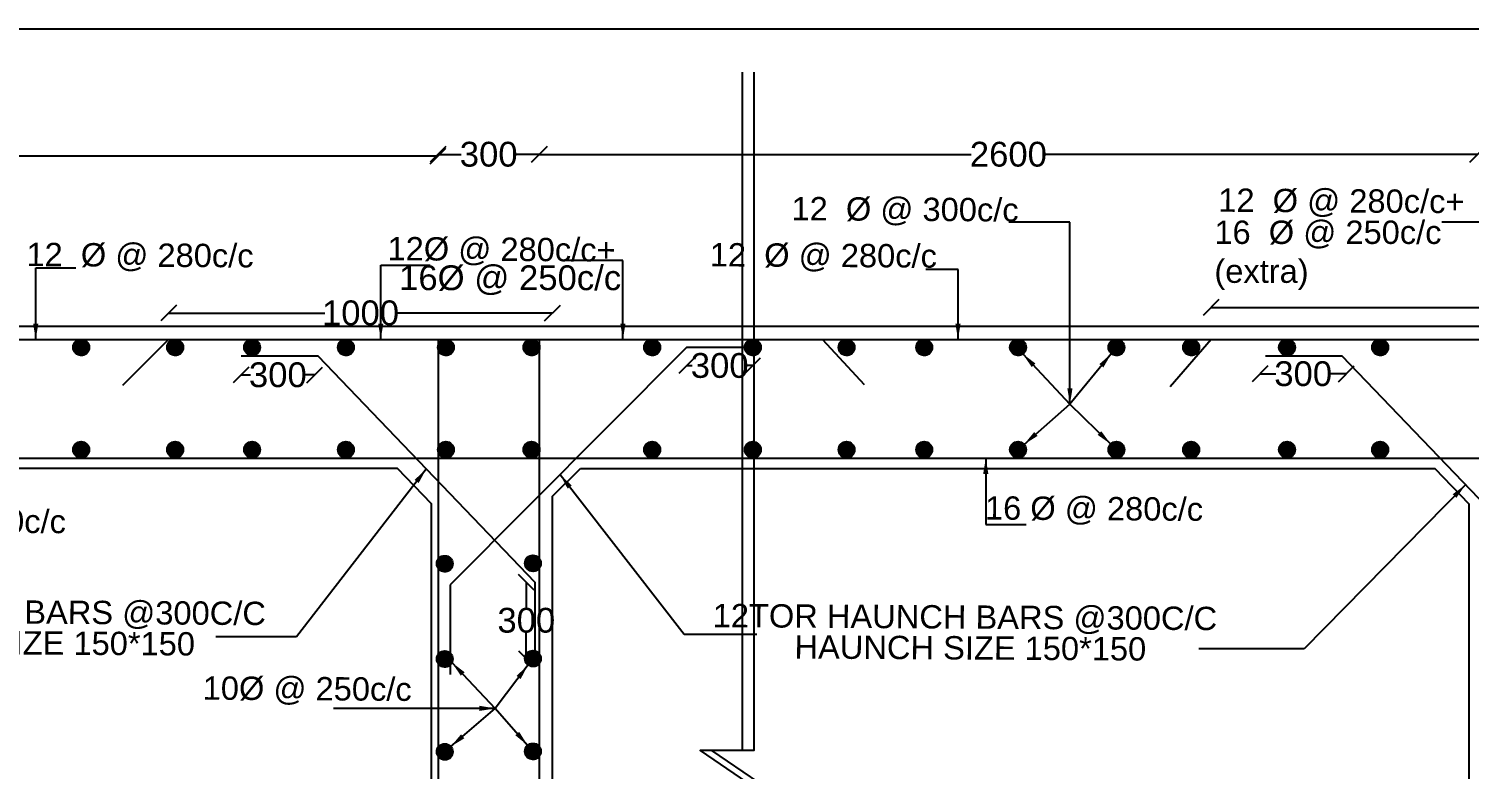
# Model space of a CAD drawing. Header units: millimetres. Extents: x 5124 to 6568637, y 2311 to 91879094.
# Drawn here: x 3772156 to 3780865, y 45951418 to 45955896 of the extents above; entities that cross this region are included whole.
import ezdxf

# ---------------------------------------------------------------- set-up
doc = ezdxf.new("R2010")
doc.units = ezdxf.units.MM
doc.header["$MEASUREMENT"] = 0
doc.layers.add('DIMENSION', color=7, linetype='Continuous')
doc.layers.add('DRAWING', color=7, linetype='Continuous')
doc.styles.get("Standard").update_dxf_attribs({"font": 'arial.ttf', "height": 150})
doc.dimstyles.get("Standard").update_dxf_attribs({"dimtxt": 200, "dimasz": 110, "dimexe": 0.18, "dimexo": 0.0625, "dimgap": 0.09, "dimtad": 0, "dimtih": 1, "dimtoh": 1, "dimdec": 0, "dimzin": 0, "dimdsep": 46, "dimtxsty": 'Standard', "dimblk": 'OBLIQUE', "dimcen": 0.09, "dimse1": 1, "dimse2": 1, "dimadec": 0, "dimazin": 0, "dimtfac": 1, "dimtdec": 0, "dimtofl": 0, "dimtmove": 0, "dimatfit": 3, "dimfxl": 1, "dimtolj": 1, "dimtzin": 0, "dimarcsym": 0})

# ---------------------------------------------------------------- blocks, each defined once
blk = doc.blocks.new('_Oblique')
at = {"color": 0, "linetype": 'ByBlock', "lineweight": -2}
blk.add_line((-0.5, -0.5), (0.5, 0.5), dxfattribs=at)
blk = doc.blocks.new('*D69')
at = {"layer": 'Defpoints', "color": 0}
for p in [(3774631.1, 45955126.5), (3769019.7, 45953992.5), (3774631.1, 45954017.7)]:
    blk.add_point(p, dxfattribs=at)
at = {"layer": 'DIMENSION', "color": 0, "lineweight": -2}
for p, q in [((3769019.7, 45955126.5), (3771600.3, 45955126.5)), ((3774631.1, 45955126.5), (3772050.5, 45955126.5))]:
    blk.add_line(p, q, dxfattribs=at)
at = {"layer": 'DIMENSION', "color": 0, "lineweight": -2, "xscale": 95, "yscale": 95, "zscale": 95, "rotation": 180}
blk.add_blockref('_Oblique', (3769019.7, 45955126.5), dxfattribs=at)
at = {"layer": 'DIMENSION', "color": 0, "lineweight": -2, "xscale": 95, "yscale": 95, "zscale": 95}
blk.add_blockref('_Oblique', (3774631.1, 45955126.5), dxfattribs=at)
at = {"layer": 'DIMENSION', "color": 0, "insert": (3771825.4, 45955126.5), "char_height": 150, "attachment_point": 5}
blk.add_mtext('\\A1;2600', dxfattribs=at)
blk = doc.blocks.new('*D82')
at = {"layer": 'Defpoints', "color": 0}
for p in [(3773439.9, 45953918.3), (3773883.9, 45953918.3), (3773883.9, 45953802.8)]:
    blk.add_point(p, dxfattribs=at)
at = {"layer": 'DIMENSION', "color": 0, "lineweight": -2}
for p, q in [((3773439.9, 45953802.8), (3773496.4, 45953802.8)), ((3773883.9, 45953802.8), (3773827.4, 45953802.8))]:
    blk.add_line(p, q, dxfattribs=at)
at = {"layer": 'DIMENSION', "color": 0, "lineweight": -2, "xscale": 95, "yscale": 95, "zscale": 95, "rotation": 180}
blk.add_blockref('_Oblique', (3773439.9, 45953802.8), dxfattribs=at)
at = {"layer": 'DIMENSION', "color": 0, "lineweight": -2, "xscale": 95, "yscale": 95, "zscale": 95}
blk.add_blockref('_Oblique', (3773883.9, 45953802.8), dxfattribs=at)
at = {"layer": 'DIMENSION', "color": 0, "insert": (3773661.9, 45953802.8), "char_height": 150, "attachment_point": 5}
blk.add_mtext('\\A1;300', dxfattribs=at)
blk = doc.blocks.new('*D83')
at = {"layer": 'Defpoints', "color": 0}
for p in [(3775322.6, 45954177.3), (3773001.1, 45954017.7), (3775322.6, 45953968.7)]:
    blk.add_point(p, dxfattribs=at)
at = {"layer": 'DIMENSION', "color": 0, "lineweight": -2}
for p, q in [((3773001.1, 45954177.3), (3773945.1, 45954177.3)), ((3775322.6, 45954177.3), (3774378.6, 45954177.3))]:
    blk.add_line(p, q, dxfattribs=at)
at = {"layer": 'DIMENSION', "color": 0, "lineweight": -2, "xscale": 95, "yscale": 95, "zscale": 95, "rotation": 180}
blk.add_blockref('_Oblique', (3773001.1, 45954177.3), dxfattribs=at)
at = {"layer": 'DIMENSION', "color": 0, "lineweight": -2, "xscale": 95, "yscale": 95, "zscale": 95}
blk.add_blockref('_Oblique', (3775322.6, 45954177.3), dxfattribs=at)
at = {"layer": 'DIMENSION', "color": 0, "insert": (3774161.8, 45954177.3), "char_height": 150, "attachment_point": 5}
blk.add_mtext('\\A1;1000', dxfattribs=at)
blk = doc.blocks.new('*D84')
at = {"layer": 'Defpoints', "color": 0}
for p in [(3775215.4, 45952548.8), (3775164.2, 45952087.2), (3775204.3, 45952087.2)]:
    blk.add_point(p, dxfattribs=at)
at = {"layer": 'DIMENSION', "color": 0, "lineweight": -2}
for p, q in [((3775164.2, 45952548.8), (3775164.2, 45952394.7)), ((3775164.2, 45952087.2), (3775164.2, 45952241.3))]:
    blk.add_line(p, q, dxfattribs=at)
at = {"layer": 'DIMENSION', "color": 0, "lineweight": -2, "xscale": 95, "yscale": 95, "zscale": 95}
for p, rotation in [((3775164.2, 45952548.8), 90), ((3775164.2, 45952087.2), 270)]:
    blk.add_blockref('_Oblique', p, dxfattribs=dict(at, rotation=rotation))
at = {"layer": 'DIMENSION', "color": 0, "insert": (3775164.2, 45952318), "char_height": 150, "attachment_point": 5}
blk.add_mtext('\\A1;300', dxfattribs=at)
blk = doc.blocks.new('*D91')
at = {"layer": 'Defpoints', "color": 0}
for p in [(3780915.4, 45955136.7), (3775242.3, 45954017.7), (3780915.4, 45954017.7)]:
    blk.add_point(p, dxfattribs=at)
at = {"layer": 'DIMENSION', "color": 0, "lineweight": -2}
for p, q in [((3775242.3, 45955136.7), (3777853.7, 45955136.7)), ((3780915.4, 45955136.7), (3778303.9, 45955136.7))]:
    blk.add_line(p, q, dxfattribs=at)
at = {"layer": 'DIMENSION', "color": 0, "lineweight": -2, "xscale": 95, "yscale": 95, "zscale": 95, "rotation": 180}
blk.add_blockref('_Oblique', (3775242.3, 45955136.7), dxfattribs=at)
at = {"layer": 'DIMENSION', "color": 0, "lineweight": -2, "xscale": 95, "yscale": 95, "zscale": 95}
blk.add_blockref('_Oblique', (3780915.4, 45955136.7), dxfattribs=at)
at = {"layer": 'DIMENSION', "color": 0, "insert": (3778078.8, 45955136.7), "char_height": 150, "attachment_point": 5}
blk.add_mtext('\\A1;2600', dxfattribs=at)
blk = doc.blocks.new('*D94')
at = {"layer": 'Defpoints', "color": 0}
for p in [(3783364.6, 45954210.6), (3779304.1, 45954017.7), (3783364.6, 45954017.7)]:
    blk.add_point(p, dxfattribs=at)
at = {"layer": 'DIMENSION', "color": 0, "lineweight": -2}
for p, q in [((3779304.1, 45954210.6), (3781117.6, 45954210.6)), ((3783364.6, 45954210.6), (3781551.1, 45954210.6))]:
    blk.add_line(p, q, dxfattribs=at)
at = {"layer": 'DIMENSION', "color": 0, "lineweight": -2, "xscale": 95, "yscale": 95, "zscale": 95, "rotation": 180}
blk.add_blockref('_Oblique', (3779304.1, 45954210.6), dxfattribs=at)
at = {"layer": 'DIMENSION', "color": 0, "lineweight": -2, "xscale": 95, "yscale": 95, "zscale": 95}
blk.add_blockref('_Oblique', (3783364.6, 45954210.6), dxfattribs=at)
at = {"layer": 'DIMENSION', "color": 0, "insert": (3781334.4, 45954210.6), "char_height": 150, "attachment_point": 5}
blk.add_mtext('\\A1;1500', dxfattribs=at)
blk = doc.blocks.new('*D96')
at = {"layer": 'Defpoints', "color": 0}
for p in [(3779600.9, 45953911), (3780121.5, 45953891.4), (3780121.5, 45953809.5)]:
    blk.add_point(p, dxfattribs=at)
at = {"layer": 'DIMENSION', "color": 0, "lineweight": -2}
for p, q in [((3779600.9, 45953809.5), (3779695.7, 45953809.5)), ((3780121.5, 45953809.5), (3780026.7, 45953809.5))]:
    blk.add_line(p, q, dxfattribs=at)
at = {"layer": 'DIMENSION', "color": 0, "lineweight": -2, "xscale": 95, "yscale": 95, "zscale": 95, "rotation": 180}
blk.add_blockref('_Oblique', (3779600.9, 45953809.5), dxfattribs=at)
at = {"layer": 'DIMENSION', "color": 0, "lineweight": -2, "xscale": 95, "yscale": 95, "zscale": 95}
blk.add_blockref('_Oblique', (3780121.5, 45953809.5), dxfattribs=at)
at = {"layer": 'DIMENSION', "color": 0, "insert": (3779861.2, 45953809.5), "char_height": 150, "attachment_point": 5}
blk.add_mtext('\\A1;300', dxfattribs=at)
blk = doc.blocks.new('*D97')
at = {"layer": 'Defpoints', "color": 0}
for p in [(3776133.2, 45953969.3), (3776533.6, 45953969.3), (3776533.6, 45953859)]:
    blk.add_point(p, dxfattribs=at)
at = {"layer": 'DIMENSION', "color": 0, "lineweight": -2}
for p, q in [((3776133.2, 45953859), (3776167.9, 45953859)), ((3776533.6, 45953859), (3776498.9, 45953859))]:
    blk.add_line(p, q, dxfattribs=at)
at = {"layer": 'DIMENSION', "color": 0, "lineweight": -2, "xscale": 95, "yscale": 95, "zscale": 95, "rotation": 180}
blk.add_blockref('_Oblique', (3776133.2, 45953859), dxfattribs=at)
at = {"layer": 'DIMENSION', "color": 0, "lineweight": -2, "xscale": 95, "yscale": 95, "zscale": 95}
blk.add_blockref('_Oblique', (3776533.6, 45953859), dxfattribs=at)
at = {"layer": 'DIMENSION', "color": 0, "insert": (3776333.4, 45953859), "char_height": 150, "attachment_point": 5}
blk.add_mtext('\\A1;300', dxfattribs=at)
blk = doc.blocks.new('*D113')
at = {"layer": 'Defpoints', "color": 0, "lineweight": -2}
for p, q in [((3774631.1, 45955136.7), (3774771.2, 45955136.7)), ((3775242.3, 45955136.7), (3775102.2, 45955136.7))]:
    blk.add_line(p, q, dxfattribs=at)
at = {"layer": 'Defpoints', "color": 0}
for p in [(3775242.3, 45955136.7), (3774631.1, 45954017.7), (3775242.3, 45954017.7)]:
    blk.add_point(p, dxfattribs=at)
at = {"layer": 'Defpoints', "color": 0, "lineweight": -2, "xscale": 95, "yscale": 95, "zscale": 95, "rotation": 180}
blk.add_blockref('_Oblique', (3774631.1, 45955136.7), dxfattribs=at)
at = {"layer": 'Defpoints', "color": 0, "lineweight": -2, "xscale": 95, "yscale": 95, "zscale": 95}
blk.add_blockref('_Oblique', (3775242.3, 45955136.7), dxfattribs=at)
at = {"layer": 'Defpoints', "color": 0, "insert": (3774936.7, 45955136.7), "char_height": 150, "attachment_point": 5}
blk.add_mtext('\\A1;300', dxfattribs=at)

msp = doc.modelspace()

# ---------------------------------------------------------------- hatches: boundary and pattern name
at = {"layer": 'DRAWING'}
h = msp.add_hatch(dxfattribs=at)
h.set_pattern_fill('ANSI31', color=256, scale=0.641822, style=0)
h.set_pattern_definition([(45, (1465690.04977, 16465464.360066), (-0.05672957469875, 0.05672957469875), [])])
h.paths.add_polyline_path([(3772521.3, 45953969.3, 0.958694), (3772424.2, 45953973.3), (3772424.2, 45953965.2, 0.958694)])
h = msp.add_hatch(dxfattribs=at)
h.set_pattern_fill('ANSI31', color=256, scale=0.641822, style=0)
h.set_pattern_definition([(45, (1466258.5538, 16465464.360066), (-0.05672957469875, 0.05672957469875), [])])
h.paths.add_polyline_path([(3773089.8, 45953969.3, 0.958694), (3772992.7, 45953973.3), (3772992.7, 45953965.2, 0.958694)])
h = msp.add_hatch(dxfattribs=at)
h.set_pattern_fill('ANSI31', color=256, scale=0.641822, style=0)
h.set_pattern_definition([(45, (1466723.46904, 16465464.360066), (-0.05672957469875, 0.05672957469875), [])])
h.paths.add_polyline_path([(3773554.7, 45953969.3, 0.958694), (3773457.6, 45953973.3), (3773457.6, 45953965.2, 0.958694)])
h = msp.add_hatch(dxfattribs=at)
h.set_pattern_fill('ANSI31', color=256, scale=0.641822, style=0)
h.set_pattern_definition([(45, (1467290.87592, 16465464.360066), (-0.05672957469875, 0.05672957469875), [])])
h.paths.add_polyline_path([(3774122.1, 45953969.3, 0.958694), (3774025, 45953973.3), (3774025, 45953965.2, 0.958694)])
h = msp.add_hatch(dxfattribs=at)
h.set_pattern_fill('ANSI31', color=256, scale=0.641822, style=0)
h.set_pattern_definition([(45, (1467895.31145, 16465464.360066), (-0.05672957469875, 0.05672957469875), [])])
h.paths.add_polyline_path([(3774726.5, 45953969.3, 0.958694), (3774629.5, 45953973.3), (3774629.5, 45953965.2, 0.958694)])
h = msp.add_hatch(dxfattribs=at)
h.set_pattern_fill('ANSI31', color=256, scale=0.641822, style=0)
h.set_pattern_definition([(45, (1468412.889655, 16465464.360066), (-0.05672957469875, 0.05672957469875), [])])
h.paths.add_polyline_path([(3775244.1, 45953969.3, 0.958694), (3775147.1, 45953973.3), (3775147.1, 45953965.2, 0.958694)])
h = msp.add_hatch(dxfattribs=at)
h.set_pattern_fill('ANSI31', color=256, scale=0.641822, style=0)
h.set_pattern_definition([(45, (1469142.67401, 16465464.360066), (-0.05672957469875, 0.05672957469875), [])])
h.paths.add_polyline_path([(3775973.9, 45953969.3, 0.958694), (3775876.8, 45953973.3), (3775876.8, 45953965.2, 0.958694)])
h = msp.add_hatch(dxfattribs=at)
h.set_pattern_fill('ANSI31', color=256, scale=0.641822, style=0)
h.set_pattern_definition([(45, (1469750.94955, 16465464.360066), (-0.05672957469875, 0.05672957469875), [])])
h.paths.add_polyline_path([(3776582.2, 45953969.3, 0.958694), (3776485.1, 45953973.3), (3776485.1, 45953965.2, 0.958694)])
h = msp.add_hatch(dxfattribs=at)
h.set_pattern_fill('ANSI31', color=256, scale=0.641822, style=0)
h.set_pattern_definition([(45, (1470317.89929, 16465464.360066), (-0.05672957469875, 0.05672957469875), [])])
h.paths.add_polyline_path([(3777149.1, 45953969.3, 0.958694), (3777052.1, 45953973.3), (3777052.1, 45953965.2, 0.958694)])
h = msp.add_hatch(dxfattribs=at)
h.set_pattern_fill('ANSI31', color=256, scale=0.641822, style=0)
h.set_pattern_definition([(45, (1470787.56882, 16465464.360066), (-0.05672957469875, 0.05672957469875), [])])
h.paths.add_polyline_path([(3777618.8, 45953969.3, 0.958694), (3777521.7, 45953973.3), (3777521.7, 45953965.2, 0.958694)])
h = msp.add_hatch(dxfattribs=at)
h.set_pattern_fill('ANSI31', color=256, scale=0.641822, style=0)
h.set_pattern_definition([(45, (1471354.51856, 16465464.360066), (-0.05672957469875, 0.05672957469875), [])])
h.paths.add_polyline_path([(3778185.7, 45953969.3, 0.958694), (3778088.7, 45953973.3), (3778088.7, 45953965.2, 0.958694)])
h = msp.add_hatch(dxfattribs=at)
h.set_pattern_fill('ANSI31', color=256, scale=0.641822, style=0)
h.set_pattern_definition([(45, (1471949.53693, 16465464.360066), (-0.05672957469875, 0.05672957469875), [])])
h.paths.add_polyline_path([(3778780.8, 45953969.3, 0.958694), (3778683.7, 45953973.3), (3778683.7, 45953965.2, 0.958694)])
h = msp.add_hatch(dxfattribs=at)
h.set_pattern_fill('ANSI31', color=256, scale=0.641822, style=0)
h.set_pattern_definition([(45, (1472401.28643, 16465464.360066), (-0.05672957469875, 0.05672957469875), [])])
h.paths.add_polyline_path([(3779232.5, 45953969.3, 0.958694), (3779135.4, 45953973.3), (3779135.4, 45953965.2, 0.958694)])
h = msp.add_hatch(dxfattribs=at)
h.set_pattern_fill('ANSI31', color=256, scale=0.641822, style=0)
h.set_pattern_definition([(45, (1472980.85333, 16465464.360066), (-0.05672957469875, 0.05672957469875), [])])
h.paths.add_polyline_path([(3779812.1, 45953969.3, 0.958694), (3779715, 45953973.3), (3779715, 45953965.2, 0.958694)])
h = msp.add_hatch(dxfattribs=at)
h.set_pattern_fill('ANSI31', color=256, scale=0.641822, style=0)
h.set_pattern_definition([(45, (1473543.96306, 16465464.360066), (-0.05672957469875, 0.05672957469875), [])])
h.paths.add_polyline_path([(3780375.2, 45953969.3, 0.958694), (3780278.1, 45953973.3), (3780278.1, 45953965.2, 0.958694)])
h = msp.add_hatch(dxfattribs=at)
h.set_pattern_fill('ANSI31', color=256, scale=0.641822, style=0)
h.set_pattern_definition([(45, (1465690.04977, 16464845.73165), (-0.05672957469875, 0.05672957469875), [])])
h.paths.add_polyline_path([(3772521.3, 45953350.6, 0.958694), (3772424.2, 45953354.7), (3772424.2, 45953346.5, 0.958694)])
h = msp.add_hatch(dxfattribs=at)
h.set_pattern_fill('ANSI31', color=256, scale=0.641822, style=0)
h.set_pattern_definition([(45, (1466258.5538, 16464845.73165), (-0.05672957469875, 0.05672957469875), [])])
h.paths.add_polyline_path([(3773089.8, 45953350.6, 0.958694), (3772992.7, 45953354.7), (3772992.7, 45953346.5, 0.958694)])
h = msp.add_hatch(dxfattribs=at)
h.set_pattern_fill('ANSI31', color=256, scale=0.641822, style=0)
h.set_pattern_definition([(45, (1466723.46904, 16464845.73165), (-0.05672957469875, 0.05672957469875), [])])
h.paths.add_polyline_path([(3773554.7, 45953350.6, 0.958694), (3773457.6, 45953354.7), (3773457.6, 45953346.5, 0.958694)])
h = msp.add_hatch(dxfattribs=at)
h.set_pattern_fill('ANSI31', color=256, scale=0.641822, style=0)
h.set_pattern_definition([(45, (1467290.87592, 16464845.73165), (-0.05672957469875, 0.05672957469875), [])])
h.paths.add_polyline_path([(3774122.1, 45953350.6, 0.958694), (3774025, 45953354.7), (3774025, 45953346.5, 0.958694)])
h = msp.add_hatch(dxfattribs=at)
h.set_pattern_fill('ANSI31', color=256, scale=0.641822, style=0)
h.set_pattern_definition([(45, (1467895.31145, 16464845.73165), (-0.05672957469875, 0.05672957469875), [])])
h.paths.add_polyline_path([(3774726.5, 45953350.6, 0.958694), (3774629.5, 45953354.7), (3774629.5, 45953346.5, 0.958694)])
h = msp.add_hatch(dxfattribs=at)
h.set_pattern_fill('ANSI31', color=256, scale=0.641822, style=0)
h.set_pattern_definition([(45, (1468412.889655, 16464845.73165), (-0.05672957469875, 0.05672957469875), [])])
h.paths.add_polyline_path([(3775244.1, 45953350.6, 0.958694), (3775147.1, 45953354.7), (3775147.1, 45953346.5, 0.958694)])
h = msp.add_hatch(dxfattribs=at)
h.set_pattern_fill('ANSI31', color=256, scale=0.641822, style=0)
h.set_pattern_definition([(45, (1469142.67401, 16464845.73165), (-0.05672957469875, 0.05672957469875), [])])
h.paths.add_polyline_path([(3775973.9, 45953350.6, 0.958694), (3775876.8, 45953354.7), (3775876.8, 45953346.5, 0.958694)])
h = msp.add_hatch(dxfattribs=at)
h.set_pattern_fill('ANSI31', color=256, scale=0.641822, style=0)
h.set_pattern_definition([(45, (1469750.94955, 16464845.73165), (-0.05672957469875, 0.05672957469875), [])])
h.paths.add_polyline_path([(3776582.2, 45953350.6, 0.958694), (3776485.1, 45953354.7), (3776485.1, 45953346.5, 0.958694)])
h = msp.add_hatch(dxfattribs=at)
h.set_pattern_fill('ANSI31', color=256, scale=0.641822, style=0)
h.set_pattern_definition([(45, (1470317.89929, 16464845.73165), (-0.05672957469875, 0.05672957469875), [])])
h.paths.add_polyline_path([(3777149.1, 45953350.6, 0.958694), (3777052.1, 45953354.7), (3777052.1, 45953346.5, 0.958694)])
h = msp.add_hatch(dxfattribs=at)
h.set_pattern_fill('ANSI31', color=256, scale=0.641822, style=0)
h.set_pattern_definition([(45, (1470787.56882, 16464845.73165), (-0.05672957469875, 0.05672957469875), [])])
h.paths.add_polyline_path([(3777618.8, 45953350.6, 0.958694), (3777521.7, 45953354.7), (3777521.7, 45953346.5, 0.958694)])
h = msp.add_hatch(dxfattribs=at)
h.set_pattern_fill('ANSI31', color=256, scale=0.641822, style=0)
h.set_pattern_definition([(45, (1471354.51856, 16464845.73165), (-0.05672957469875, 0.05672957469875), [])])
h.paths.add_polyline_path([(3778185.7, 45953350.6, 0.958694), (3778088.7, 45953354.7), (3778088.7, 45953346.5, 0.958694)])
h = msp.add_hatch(dxfattribs=at)
h.set_pattern_fill('ANSI31', color=256, scale=0.641822, style=0)
h.set_pattern_definition([(45, (1471949.53693, 16464845.73165), (-0.05672957469875, 0.05672957469875), [])])
h.paths.add_polyline_path([(3778780.8, 45953350.6, 0.958694), (3778683.7, 45953354.7), (3778683.7, 45953346.5, 0.958694)])
h = msp.add_hatch(dxfattribs=at)
h.set_pattern_fill('ANSI31', color=256, scale=0.641822, style=0)
h.set_pattern_definition([(45, (1472401.28643, 16464845.73165), (-0.05672957469875, 0.05672957469875), [])])
h.paths.add_polyline_path([(3779232.5, 45953350.6, 0.958694), (3779135.4, 45953354.7), (3779135.4, 45953346.5, 0.958694)])
h = msp.add_hatch(dxfattribs=at)
h.set_pattern_fill('ANSI31', color=256, scale=0.641822, style=0)
h.set_pattern_definition([(45, (1472980.85333, 16464845.73165), (-0.05672957469875, 0.05672957469875), [])])
h.paths.add_polyline_path([(3779812.1, 45953350.6, 0.958694), (3779715, 45953354.7), (3779715, 45953346.5, 0.958694)])
h = msp.add_hatch(dxfattribs=at)
h.set_pattern_fill('ANSI31', color=256, scale=0.641822, style=0)
h.set_pattern_definition([(45, (1473543.96306, 16464845.73165), (-0.05672957469875, 0.05672957469875), [])])
h.paths.add_polyline_path([(3780375.2, 45953350.6, 0.958694), (3780278.1, 45953354.7), (3780278.1, 45953346.5, 0.958694)])
h = msp.add_hatch(dxfattribs=at)
h.set_pattern_fill('ANSI31', color=256, scale=0.641822, style=0)
h.set_pattern_definition([(45, (1467888.34758, 16464156.144035), (-0.05672957469875, 0.05672957469875), [])])
h.paths.add_polyline_path([(3774719.6, 45952661, 0.958694), (3774622.5, 45952665.1), (3774622.5, 45952656.9, 0.958694)])
h = msp.add_hatch(dxfattribs=at)
h.set_pattern_fill('ANSI31', color=256, scale=0.641822, style=0)
h.set_pattern_definition([(45, (1468421.68023, 16464158.60321), (-0.05672957469875, 0.05672957469875), [])])
h.paths.add_polyline_path([(3775252.9, 45952663.5, 0.958694), (3775155.8, 45952667.6), (3775155.8, 45952659.4, 0.958694)])
h = msp.add_hatch(dxfattribs=at)
h.set_pattern_fill('ANSI31', color=256, scale=0.641822, style=0)
h.set_pattern_definition([(45, (1467888.34758, 16463579.84824), (-0.05672957469875, 0.05672957469875), [])])
h.paths.add_polyline_path([(3774719.6, 45952084.7, 0.958694), (3774622.5, 45952088.8), (3774622.5, 45952080.6, 0.958694)])
h = msp.add_hatch(dxfattribs=at)
h.set_pattern_fill('ANSI31', color=256, scale=0.641822, style=0)
h.set_pattern_definition([(45, (1468421.68023, 16463582.30742), (-0.05672957469875, 0.05672957469875), [])])
h.paths.add_polyline_path([(3775252.9, 45952087.2, 0.958694), (3775155.8, 45952091.3), (3775155.8, 45952083.1, 0.958694)])
h = msp.add_hatch(dxfattribs=at)
h.set_pattern_fill('ANSI31', color=256, scale=0.641822, style=0)
h.set_pattern_definition([(45, (1467888.34758, 16463018.51951), (-0.05672957469875, 0.05672957469875), [])])
h.paths.add_polyline_path([(3774719.6, 45951523.4, 0.958694), (3774622.5, 45951527.5), (3774622.5, 45951519.3, 0.958694)])
h = msp.add_hatch(dxfattribs=at)
h.set_pattern_fill('ANSI31', color=256, scale=0.641822, style=0)
h.set_pattern_definition([(45, (1468421.68023, 16463020.97869), (-0.05672957469875, 0.05672957469875), [])])
h.paths.add_polyline_path([(3775252.9, 45951525.9, 0.958694), (3775155.8, 45951530), (3775155.8, 45951521.8, 0.958694)])

# ---------------------------------------------------------------- linework, layer by layer
at = {"layer": 'Defpoints'}
msp.add_lwpolyline([(3774704.8, 45952533), (3774704.8, 45951990.7)], dxfattribs=at)
at = {"layer": 'DIMENSION'}
msp.add_line((3762126.7, 45954098), (3775322.6, 45954098), dxfattribs=at)
for points in [[(3776469.8, 45955634.3), (3776469.8, 45951532.1), (3776214.5, 45951532.1), (3776782.5, 45951144.9), (3776483.4, 45951144.9), (3776483.4, 45947508.6)], [(3776539, 45955634.3), (3776539, 45951532.1), (3776283.7, 45951532.1), (3776851.7, 45951144.9), (3776552.6, 45951144.9), (3776552.6, 45947508.6)], [(3775322.6, 45954098), (3787776.2, 45954098), (3787776.2, 45948384), (3775322.6, 45948384)], [(3773001.1, 45954017.7), (3772723.5, 45953739.1)], [(3774631.1, 45954017.7), (3774631.1, 45948464.3)], [(3775242.3, 45954017.7), (3787695.9, 45954017.7), (3787695.9, 45948464.3), (3775242.3, 45948464.3)], [(3776954.3, 45954017.7), (3777207.8, 45953744.7)], [(3779304.1, 45954017.7), (3779057.7, 45953731.6)], [(3762207, 45953299.5), (3775242.3, 45953299.5)], [(3775242.3, 45953299.5), (3787695.9, 45953299.5)]]:
    msp.add_lwpolyline(points, dxfattribs=at)
msp.add_lwpolyline([(3762207, 45954017.7), (3775242.3, 45954017.7), (3775242.3, 45948464.3), (3762207, 45948464.3)], close=True, dxfattribs=at)
at = {"layer": 'DRAWING'}
msp.add_lwpolyline([(3760244.1, 45955896.2), (3790807.8, 45955896.2), (3790807.8, 45934155.7), (3760244.1, 45934155.7)], close=True, dxfattribs=at)
for points in [[(3773439.9, 45953918.3), (3773883.9, 45953918.3), (3773902.9, 45953918.3), (3775215.4, 45952548.8), (3775215.4, 45952112.5)], [(3776533.6, 45953969.3), (3776133.2, 45953969.3), (3774704.8, 45952533)], [(3779632.7, 45953918.3), (3780076.8, 45953918.3), (3780095.7, 45953918.3), (3781408.2, 45952548.8), (3781408.2, 45952112.5)], [(3769323.8, 45953238.6), (3774384, 45953238.3), (3774589, 45953025.1), (3774589, 45949448.9), (3774391.4, 45949277.6), (3769200.9, 45949277.6), (3769049.7, 45949420.5), (3769088.3, 45952991.6), (3769323.8, 45953238.6)], [(3775491.5, 45953236.8), (3780656.9, 45953236.8), (3780861.9, 45953023.6), (3780861.9, 45949447.4), (3780664.2, 45949276.1), (3775473.7, 45949276.1), (3775322.6, 45949419), (3775322.6, 45953070.1), (3775491.5, 45953236.8)]]:
    msp.add_lwpolyline(points, dxfattribs=at)
for centre in [(3772472.7, 45953969.3), (3773041.2, 45953969.3), (3773506.1, 45953969.3), (3774073.5, 45953969.3), (3774677.9, 45953969.3), (3775195.5, 45953969.3), (3775925.3, 45953969.3), (3776533.6, 45953969.3), (3777100.5, 45953969.3), (3777570.2, 45953969.3), (3778137.1, 45953969.3), (3778732.1, 45953969.3), (3779183.9, 45953969.3), (3779763.5, 45953969.3), (3780326.6, 45953969.3), (3772472.7, 45953350.6), (3773041.2, 45953350.6), (3773506.1, 45953350.6), (3774073.5, 45953350.6), (3774677.9, 45953350.6), (3775195.5, 45953350.6), (3775925.3, 45953350.6), (3776533.6, 45953350.6), (3777100.5, 45953350.6), (3777570.2, 45953350.6), (3778137.1, 45953350.6), (3778732.1, 45953350.6), (3779183.9, 45953350.6), (3779763.5, 45953350.6), (3780326.6, 45953350.6), (3774671, 45952661), (3775204.3, 45952663.5), (3774671, 45952084.7), (3775204.3, 45952087.2), (3774671, 45951523.4), (3775204.3, 45951525.9)]:
    msp.add_circle(centre, 48.6, dxfattribs=at)

# ---------------------------------------------------------------- texts
at = {"layer": 'Defpoints', "insert": (3774395, 45954465.5), "char_height": 150, "width": 1383.765, "attachment_point": 1}
msp.add_mtext('16Ø @ 250c/c', dxfattribs=at)
at = {"layer": 'DRAWING'}
for s, p in [('12  Ø @ 300c/c ', (3776767, 45954738.5)), ('12  Ø @ 280c/c+ ', (3779347.5, 45954789.7)), ('12  Ø @ 280c/c ', (3772141.5, 45954461.2)), ('12Ø @ 280c/c+', (3774324.7, 45954496.4)), ('12  Ø @ 280c/c ', (3776273, 45954459.6)), ('16 Ø @ 280c/c ', (3777937, 45952928)), ('16Ø @ 280c/c ', (3771116.5, 45952852.9)), ('12TOR HAUNCH BARS @300C/C', (3770539.5, 45952307.8)), ('12TOR HAUNCH BARS @300C/C', (3776290.7, 45952277.2)), (' HAUNCH SIZE 150*150', (3770979.2, 45952118.6)), (' HAUNCH SIZE 150*150', (3776730.4, 45952087.9)), ('10Ø @ 250c/c ', (3773207.1, 45951838.7))]:
    msp.add_text(s, height=141.201, rotation=359.65712, dxfattribs=at).set_placement(p)
at = {"layer": 'DRAWING', "insert": (3779324.2, 45954736.2), "char_height": 141.201, "width": 1705.202, "attachment_point": 1}
msp.add_mtext('16  Ø @ 250c/c (extra)', dxfattribs=at)

# ---------------------------------------------------------------- dimensions: what is measured, and where the dimension line sits
at = {"layer": 'Defpoints'}
dim = msp.add_linear_dim(base=(3775242.3, 45955136.7), p1=(3774631.1, 45954017.7), p2=(3775242.3, 45954017.7), text='300', dimstyle='Standard', override={"dimasz": 95, "dimfxl": 2000, "dimarcsym": 1}, dxfattribs=at)
dim.commit()
dim.dimension.update_dxf_attribs({"geometry": '*D113', "text_midpoint": (3774936.7, 45955136.7)})
at = {"layer": 'DIMENSION'}
for base, p1, p2, text, picture, middle in [((3774631.1, 45955126.5), (3769019.7, 45953992.5), (3774631.1, 45954017.7), '2600', '*D69', (3771825.4, 45955126.5)), ((3780915.4, 45955136.7), (3775242.3, 45954017.7), (3780915.4, 45954017.7), '2600', '*D91', (3778078.8, 45955136.7)), ((3775322.6, 45954177.3), (3773001.1, 45954017.7), (3775322.6, 45953968.7), '1000', '*D83', (3774161.8, 45954177.3)), ((3783364.6, 45954210.6), (3779304.1, 45954017.7), (3783364.6, 45954017.7), '1500', '*D94', (3781334.4, 45954210.6)), ((3773883.9, 45953802.8), (3773439.9, 45953918.3), (3773883.9, 45953918.3), '300', '*D82', (3773661.9, 45953802.8)), ((3776533.6, 45953859), (3776133.2, 45953969.3), (3776533.6, 45953969.3), '300', '*D97', (3776333.4, 45953859)), ((3780121.5, 45953809.5), (3779600.9, 45953911), (3780121.5, 45953891.4), '300', '*D96', (3779861.2, 45953809.5))]:
    dim = msp.add_linear_dim(base=base, p1=p1, p2=p2, text=text, dimstyle='Standard', override={"dimasz": 95, "dimfxl": 2000, "dimarcsym": 1}, dxfattribs=at)
    dim.commit()
    dim.dimension.update_dxf_attribs({"geometry": picture, "text_midpoint": middle})
dim = msp.add_linear_dim(base=(3775164.2, 45952087.2), p1=(3775215.4, 45952548.8), p2=(3775204.3, 45952087.2), angle=90, text='300', dimstyle='Standard', override={"dimasz": 95, "dimfxl": 2000, "dimarcsym": 1}, dxfattribs=at)
dim.commit()
dim.dimension.update_dxf_attribs({"geometry": '*D84', "text_midpoint": (3775164.2, 45952318)})

# ---------------------------------------------------------------- leaders
at = {"layer": 'DRAWING'}
for points in [[(3778450.9, 45953626.3), (3778450.9, 45954726.5), (3778081.7, 45954726.5)], [(3781027.9, 45954017.7), (3781027.9, 45954725.7), (3780699.8, 45954725.7)], [(3772198.1, 45954017.7), (3772198.1, 45954451.4), (3772439.9, 45954451.4)], [(3774284.1, 45954017.7), (3774284.1, 45954467.6), (3774582.2, 45954467.6)], [(3775748.3, 45954017.7), (3775748.3, 45954495), (3775404, 45954495)], [(3777774.2, 45954017.7), (3777774.2, 45954440.4), (3777580.7, 45954440.4)], [(3778166.1, 45953930.2), (3778450.9, 45953626.3)], [(3778701.3, 45953931.7), (3778450.9, 45953626.3)], [(3778173.6, 45953382.7), (3778450.9, 45953626.3)], [(3778697.4, 45953384.7), (3778450.9, 45953626.3)], [(3777942.1, 45953299.5), (3777942.1, 45952898.7), (3778186, 45952898.7)], [(3774559.1, 45953233.6), (3773775.4, 45952219.6), (3773286.3, 45952219.6)], [(3775368, 45953199.9), (3776119.1, 45952235.2), (3776557.3, 45952235.2)], [(3780843.1, 45953138.5), (3779866.8, 45952145.5), (3779230.4, 45952145.5)], [(3774714.5, 45952063.1), (3774975.6, 45951786.1)], [(3775174.9, 45952048.5), (3774975.6, 45951786.1)], [(3774975.6, 45951786.1), (3773999, 45951786.1)], [(3774707.8, 45951555.2), (3774975.6, 45951786.1)], [(3775172.2, 45951562.4), (3774975.6, 45951786.1)]]:
    msp.add_leader(points, dimstyle='Standard', override={"dimasz": 95, "dimgap": 0.09, "dimtad": 0, "dimfxl": 2000, "dimarcsym": 1}, dxfattribs=at)

doc.saveas('drawing.dxf')
